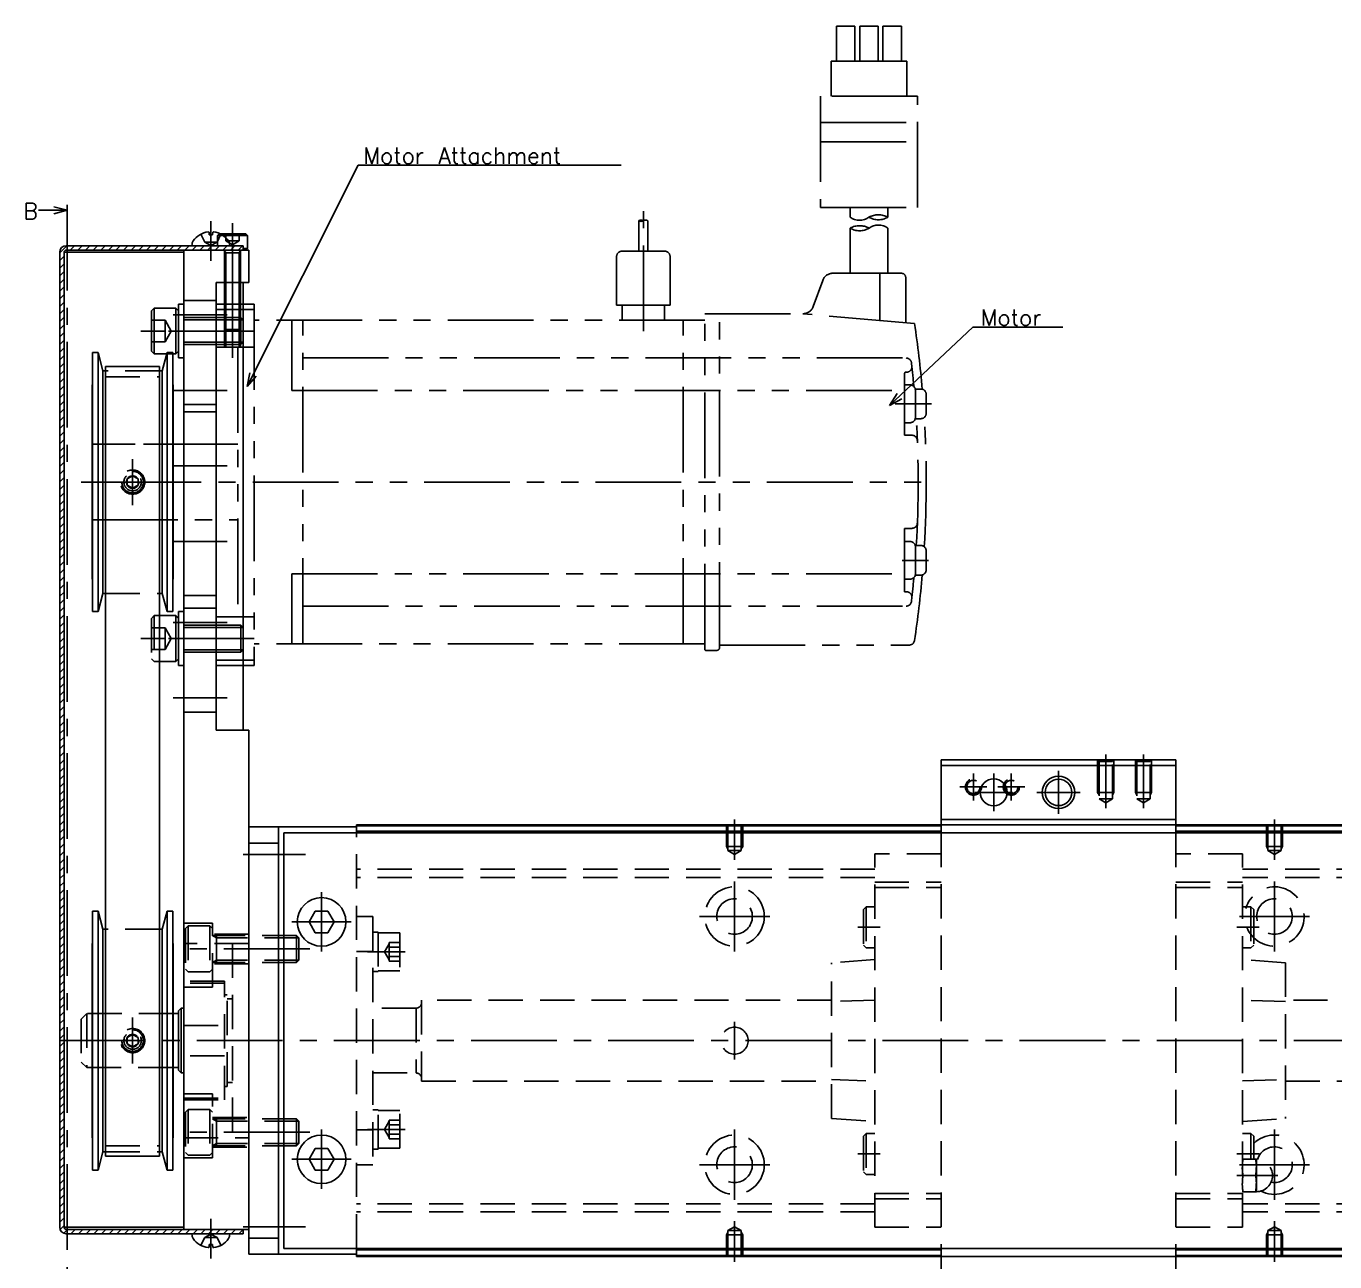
# Model space of a CAD drawing. Extents: x -2 to 786, y -8 to 353.
# Drawn here: x 317.5 to 559.9, y 124.5 to 353.5 of the extents above; entities that cross this region are included whole.
import ezdxf

# ---------------------------------------------------------------- set-up
doc = ezdxf.new("R2010")
doc.units = 0
doc.header["$LTSCALE"] = 0.5
for name, pattern in [('CENTER', [50.8, 31.75, -6.35, 6.35, -6.35]), ('DASHED', [19.05, 12.7, -6.35]), ('PHANTOM', [63.5, 31.75, -6.35, 6.35, -6.35, 6.35, -6.35])]:
    doc.linetypes.add(name, pattern=pattern)
for name, color, linetype in [('MSM_CENTER', 1, 'CENTER'), ('MSM_CONTINUOUS', 7, 'CONTINUOUS'), ('MSM_DASHED', 4, 'DASHED'), ('MSM_IMAGINARY', 6, 'PHANTOM'), ('MSM_NARROW', 5, 'CONTINUOUS'), ('MSM_PART_NUMBER', 7, 'CONTINUOUS')]:
    doc.layers.add(name, color=color, linetype=linetype)
doc.styles.get("Standard").update_dxf_attribs({"font": 'txt.shx', "height": 3, "bigfont": 'bigfont.shx'})

msp = doc.modelspace()

# ---------------------------------------------------------------- linework, layer by layer
at = {"layer": 'MSM_CENTER'}
for p, q in [((325.07, 320.37), (325.07, 120.5)), ((351.67, 310), (351.67, 317.37)), ((355.67, 317), (355.67, 295)), ((354.67, 300), (344.67, 300)), ((359.67, 297), (338.67, 297)), ((344.67, 286), (354.67, 286)), ((337.17, 273.25), (337.17, 264.75)), ((354.67, 272), (344.67, 272)), ((346.67, 269), (327.67, 269)), ((344.67, 258), (354.67, 258)), ((354.67, 243), (344.67, 243)), ((359.67, 240), (338.67, 240)), ((354.67, 229), (344.67, 229)), ((517.42, 218.5), (517.42, 208.59)), ((524.42, 218.5), (524.42, 208.59)), ((492.92, 215), (492.92, 210)), ((496.67, 215), (496.67, 208)), ((499.92, 215), (499.92, 210)), ((508.67, 215.5), (508.67, 207.5)), ((490.42, 212.5), (495.42, 212.5)), ((493.17, 211.5), (500.17, 211.5)), ((497.42, 212.5), (502.42, 212.5)), ((504.67, 211.5), (512.67, 211.5)), ((448.67, 198.99), (448.67, 206.5)), ((548.67, 198.99), (548.67, 206.5)), ((357.67, 200), (369.17, 200)), ((448.67, 182), (448.67, 195)), ((548.67, 182), (548.67, 195)), ((372.17, 182), (372.17, 193)), ((366.67, 187.5), (377.67, 187.5)), ((442.17, 188.5), (455.17, 188.5)), ((542.17, 188.5), (555.17, 188.5)), ((471.52, 186.5), (475.62, 186.5)), ((541.72, 186.5), (545.82, 186.5)), ((369.97, 182.5), (344.67, 182.5)), ((380.67, 181.95), (387.67, 181.95)), ((337.17, 169.75), (337.17, 161.25)), ((448.67, 162), (448.67, 169)), ((323.67, 165.5), (782.67, 165.5)), ((369.97, 148.5), (344.67, 148.5)), ((372.17, 138), (372.17, 149)), ((380.67, 149.05), (387.67, 149.05)), ((448.67, 136), (448.67, 149)), ((548.67, 136), (548.67, 149)), ((366.67, 143.5), (377.67, 143.5)), ((471.52, 144.5), (475.62, 144.5)), ((541.72, 144.5), (545.82, 144.5)), ((442.17, 142.5), (455.17, 142.5)), ((542.17, 142.5), (555.17, 142.5)), ((541.72, 140.5), (549.32, 140.5)), ((351.67, 132.5), (351.67, 125.13)), ((357.67, 131), (369.17, 131)), ((448.67, 124.5), (448.67, 132.01)), ((548.67, 124.5), (548.67, 132.01))]:
    msp.add_line(p, q, dxfattribs=at)
at = {"layer": 'MSM_CONTINUOUS', "extrusion": (0, 0, -1)}
for p, q in [((325.07, 319.37), (322.57, 320.04)), ((325.07, 319.37), (319.71, 319.37)), ((322.57, 318.7), (325.07, 319.37))]:
    msp.add_line(p, q, dxfattribs=at)
at = {"layer": 'MSM_CONTINUOUS'}
for p, q in [((351.34, 315.29), (351.36, 314.8)), ((352, 315.29), (351.98, 314.8)), ((357.67, 312.8), (324.87, 312.8)), ((348.2, 313.16), (348.17, 312.8)), ((351.98, 314.8), (351.36, 314.8)), ((358.12, 315), (353.41, 315)), ((358.42, 314.7), (353.93, 314.7)), ((355.13, 313.16), (355.17, 312.8)), ((357.67, 312.8), (357.67, 312)), ((358.12, 315), (358.42, 314.7)), ((358.42, 314.7), (358.42, 312.3)), ((323.67, 311.6), (323.67, 130.9)), ((324.47, 311.6), (324.47, 130.9)), ((324.47, 311.6), (346.67, 311.6)), ((358.67, 312), (324.87, 312)), ((346.67, 130.5), (346.67, 312)), ((357.67, 312.3), (358.42, 312.3)), ((358.12, 312), (358.42, 312.3)), ((358.67, 306), (358.67, 312)), ((352.67, 223), (352.67, 306)), ((352.67, 306), (358.67, 306)), ((354.17, 306), (354.17, 299.5)), ((357.17, 306), (357.17, 299.5)), ((357.67, 306), (357.67, 223)), ((341.17, 301.25), (340.67, 300.75)), ((340.67, 300.75), (340.67, 293.25)), ((341.17, 301.25), (341.17, 292.75)), ((341.17, 301.25), (345.17, 301.25)), ((345.17, 301.25), (345.17, 292.75)), ((345.17, 301.25), (345.67, 300.75)), ((345.67, 292), (345.67, 302)), ((346.67, 302), (345.67, 302)), ((357.23, 299.5), (352.67, 299.5)), ((357.23, 294.5), (357.23, 299.5)), ((357.67, 299.07), (357.23, 299.5)), ((357.23, 294.5), (352.67, 294.5)), ((357.23, 294.5), (357.67, 294.93)), ((329.73, 293), (329.73, 245)), ((330.76, 293), (329.73, 293)), ((330.76, 293), (330.76, 245)), ((331.67, 289.62), (330.76, 293)), ((341.17, 292.75), (340.67, 293.25)), ((341.17, 292.75), (343.5, 292.75)), ((343.57, 293), (342.67, 289.62)), ((343.57, 293), (343.57, 245)), ((344.61, 293), (343.57, 293)), ((344.61, 293), (344.61, 245)), ((344.61, 292.75), (345.17, 292.75)), ((345.17, 292.75), (345.67, 293.25)), ((346.67, 292), (345.67, 292)), ((331.67, 289.62), (331.67, 248.37)), ((332.17, 289.62), (331.67, 289.62)), ((332.17, 144.07), (332.17, 290.43)), ((332.17, 290.43), (342.17, 290.43)), ((342.17, 144.07), (342.17, 290.43)), ((342.67, 289.62), (342.17, 289.62)), ((342.67, 289.62), (342.67, 248.37)), ((329.67, 287), (329.67, 251)), ((329.73, 287), (329.67, 287)), ((344.67, 287), (344.61, 287)), ((344.67, 287), (344.67, 251)), ((329.67, 251), (329.73, 251)), ((344.61, 251), (344.67, 251)), ((330.76, 245), (331.67, 248.37)), ((331.67, 248.37), (332.17, 248.37)), ((342.17, 248.37), (342.67, 248.37)), ((342.67, 248.37), (343.57, 245)), ((329.73, 245), (330.76, 245)), ((343.57, 245), (344.61, 245)), ((345.67, 235), (345.67, 245)), ((346.67, 245), (345.67, 245)), ((342.17, 244.25), (345.17, 244.25)), ((345.17, 244.25), (345.17, 235.75)), ((345.17, 244.25), (345.67, 243.75)), ((357.23, 242.5), (352.67, 242.5)), ((357.67, 242.07), (357.23, 242.5)), ((357.23, 237.5), (357.23, 242.5)), ((357.23, 237.5), (357.67, 237.93)), ((342.17, 235.75), (345.17, 235.75)), ((345.17, 235.75), (345.67, 236.25)), ((357.23, 237.5), (352.67, 237.5)), ((346.67, 235), (345.67, 235)), ((352.67, 223), (358.67, 223)), ((358.67, 125.9), (358.67, 223)), ((486.92, 217.5), (486.92, 204)), ((486.92, 217.5), (530.42, 217.5)), ((486.92, 216.5), (530.42, 216.5)), ((530.42, 217.5), (530.42, 204)), ((486.92, 206.5), (530.42, 206.5)), ((378.67, 205.1), (358.67, 205.1)), ((364.17, 205.1), (364.17, 125.9)), ((365.17, 204), (365.17, 127)), ((780.17, 204), (365.17, 204)), ((768.67, 205.5), (378.67, 205.5)), ((378.67, 204), (378.67, 205.5)), ((486.92, 205.3), (378.67, 205.3)), ((486.92, 204.3), (378.67, 204.3)), ((486.92, 205.5), (530.42, 205.5)), ((616.92, 205.3), (530.42, 205.3)), ((616.92, 204.3), (530.42, 204.3)), ((364.17, 202.1), (358.67, 202.1)), ((329.73, 189.5), (329.73, 141.5)), ((330.76, 189.5), (329.73, 189.5)), ((330.76, 189.5), (330.76, 141.5)), ((331.67, 186.12), (330.76, 189.5)), ((343.57, 189.5), (342.67, 186.12)), ((343.57, 189.5), (343.57, 141.5)), ((344.61, 189.5), (343.57, 189.5)), ((344.61, 189.5), (344.61, 141.5)), ((371.01, 189.5), (369.86, 187.5)), ((373.32, 189.5), (371.01, 189.5)), ((374.48, 187.5), (373.32, 189.5)), ((369.86, 187.5), (371.01, 185.5)), ((373.32, 185.5), (374.48, 187.5)), ((331.67, 186.12), (331.67, 144.87)), ((332.17, 186.12), (331.67, 186.12)), ((342.67, 186.12), (342.17, 186.12)), ((342.67, 186.12), (342.67, 144.87)), ((371.01, 185.5), (373.32, 185.5)), ((329.67, 183.5), (329.67, 147.5)), ((329.73, 183.5), (329.67, 183.5)), ((344.67, 183.5), (344.61, 183.5)), ((344.67, 183.5), (344.67, 147.5)), ((345.67, 170.5), (344.67, 170.5)), ((346.17, 171.5), (345.67, 171)), ((345.67, 160), (345.67, 171)), ((346.17, 171.5), (346.17, 159.5)), ((346.67, 171.5), (346.17, 171.5)), ((344.67, 160.5), (345.67, 160.5)), ((345.67, 160), (346.17, 159.5)), ((346.17, 159.5), (346.67, 159.5)), ((329.67, 147.5), (329.73, 147.5)), ((344.61, 147.5), (344.67, 147.5)), ((371.01, 145.5), (369.86, 143.5)), ((373.32, 145.5), (371.01, 145.5)), ((374.48, 143.5), (373.32, 145.5)), ((330.76, 141.5), (331.67, 144.87)), ((331.67, 144.87), (332.17, 144.87)), ((342.17, 144.07), (332.17, 144.07)), ((342.67, 144.87), (342.17, 144.87)), ((342.67, 144.87), (343.57, 141.5)), ((369.86, 143.5), (371.01, 141.5)), ((373.32, 141.5), (374.48, 143.5)), ((329.73, 141.5), (330.76, 141.5)), ((343.57, 141.5), (344.61, 141.5)), ((371.01, 141.5), (373.32, 141.5)), ((324.47, 130.9), (346.67, 130.9)), ((324.87, 130.5), (358.67, 130.5)), ((324.87, 129.7), (357.67, 129.7)), ((348.2, 129.34), (348.17, 129.7)), ((355.13, 129.34), (355.17, 129.7)), ((357.67, 130.5), (357.67, 129.7)), ((364.17, 128.9), (358.67, 128.9)), ((351.34, 127.21), (351.36, 127.7)), ((351.98, 127.7), (351.36, 127.7)), ((352, 127.21), (351.98, 127.7)), ((780.17, 127), (365.17, 127)), ((378.67, 125.5), (378.67, 127)), ((486.92, 126.7), (378.67, 126.7)), ((486.92, 127), (486.92, 113.5)), ((530.42, 127), (530.42, 113.5)), ((616.92, 126.7), (530.42, 126.7)), ((378.67, 125.9), (358.67, 125.9)), ((486.92, 125.7), (378.67, 125.7)), ((768.67, 125.5), (378.67, 125.5)), ((486.92, 125.5), (530.42, 125.5)), ((616.92, 125.7), (530.42, 125.7))]:
    msp.add_line(p, q, dxfattribs=at)
for centre, radius in [((496.67, 211.5), 2.5), ((508.67, 211.5), 2.46), ((372.17, 187.5), 4.5), ((372.17, 143.5), 4.5)]:
    msp.add_circle(centre, radius, dxfattribs=at)
for centre, radius, start, end in [((351.67, 311.4), 4, 97.4656, 144.8906), ((351.14, 315.06), 0.305, 49.0368, 87.9309), ((352.2, 315.06), 0.305, 92.0691, 130.9632), ((351.67, 311.4), 4, 35.1094, 82.5344), ((324.87, 311.6), 1.2, 90, 180), ((349.29, 313.07), 1.1, 144.8906, 175), ((354.04, 313.07), 1.1, 5, 35.1094), ((324.87, 311.6), 0.4, 90, 180), ((324.87, 130.9), 1.2, 180, 270), ((324.87, 130.9), 0.4, 180, 270), ((349.29, 129.43), 1.1, 185, 215.1094), ((351.67, 131.1), 4, 215.1094, 262.5344), ((351.67, 131.1), 4, 277.4656, 324.8906), ((354.04, 129.43), 1.1, 324.8906, 355), ((351.14, 127.44), 0.305, 272.0691, 310.9632), ((352.2, 127.44), 0.305, 229.0368, 267.9309)]:
    msp.add_arc(centre, radius, start, end, dxfattribs=at)
at = {"layer": 'MSM_DASHED'}
for p, q in [((349.8, 314.94), (350.52, 313.47)), ((351.67, 312.86), (350.52, 313.47)), ((352.81, 313.47), (350.52, 313.47)), ((351.67, 312.86), (352.81, 313.47)), ((353.54, 314.94), (352.81, 313.47)), ((352.92, 314.7), (353.22, 315)), ((353.93, 314.7), (352.92, 314.7)), ((352.92, 314.7), (352.92, 312.8)), ((353.41, 315), (353.22, 315)), ((354.42, 315), (354.42, 313.7)), ((356.92, 313.7), (354.42, 313.7)), ((355.67, 312.98), (354.42, 313.7)), ((355.67, 315), (355.67, 313.7)), ((356.92, 313.7), (355.67, 312.98)), ((356.92, 315), (356.92, 313.7)), ((354.15, 311.95), (354.44, 311.46)), ((354.17, 311.9), (354.17, 306)), ((357.17, 311.46), (354.17, 311.46)), ((354.44, 311.46), (354.44, 306)), ((357.18, 311.95), (356.9, 311.46)), ((356.9, 311.46), (356.9, 306)), ((357.17, 311.9), (357.17, 306)), ((352.67, 302.65), (346.67, 302.65)), ((340.67, 299), (343.17, 299)), ((344.32, 297), (343.17, 299)), ((343.17, 295), (343.17, 299)), ((352.67, 299.5), (346.67, 299.5)), ((352.67, 299.07), (346.67, 299.07)), ((354.17, 299.5), (354.17, 297.27)), ((354.44, 299.5), (354.44, 297)), ((356.9, 299.5), (356.9, 297)), ((357.17, 299.5), (357.17, 297.27)), ((340.67, 297), (343.17, 297)), ((344.32, 297), (343.17, 295)), ((354.44, 297), (354.17, 297.27)), ((354.17, 297.27), (357.17, 297.27)), ((356.9, 297), (354.44, 297)), ((357.17, 297.27), (356.9, 297)), ((340.67, 295), (343.17, 295)), ((352.67, 294.93), (346.67, 294.93)), ((352.67, 294.5), (346.67, 294.5)), ((343.5, 292.75), (344.61, 292.75)), ((342.17, 289.62), (332.17, 289.62)), ((332.17, 288.49), (342.17, 288.49)), ((346.67, 283.35), (352.67, 283.35)), ((346.67, 282), (352.67, 282)), ((329.67, 276), (344.67, 276)), ((337.17, 270.15), (336.17, 269.58)), ((336.17, 269.58), (336.17, 268.42)), ((338.17, 269.58), (337.17, 270.15)), ((338.17, 268.42), (338.17, 269.58)), ((336.17, 268.42), (337.17, 267.85)), ((337.17, 267.85), (338.17, 268.42)), ((329.67, 262), (344.67, 262)), ((332.17, 248.37), (342.17, 248.37)), ((352.67, 248), (346.67, 248)), ((352.67, 245.65), (346.67, 245.65)), ((341.17, 244.25), (340.67, 243.75)), ((340.67, 243.75), (340.67, 236.25)), ((341.17, 244.25), (341.17, 235.75)), ((341.17, 244.25), (342.17, 244.25)), ((352.67, 242.5), (346.67, 242.5)), ((340.67, 242), (343.17, 242)), ((340.67, 240), (343.17, 240)), ((344.32, 240), (343.17, 242)), ((343.17, 238), (343.17, 242)), ((344.32, 240), (343.17, 238)), ((352.67, 242.07), (346.67, 242.07)), ((340.67, 238), (343.17, 238)), ((352.67, 237.93), (346.67, 237.93)), ((341.17, 235.75), (340.67, 236.25)), ((341.17, 235.75), (342.17, 235.75)), ((352.67, 237.5), (346.67, 237.5)), ((346.67, 226.35), (352.67, 226.35)), ((515.92, 217.5), (516.19, 217.23)), ((515.92, 217.5), (515.92, 211.5)), ((516.19, 217.23), (516.19, 210.3)), ((516.19, 217.23), (518.65, 217.23)), ((518.65, 217.23), (518.92, 217.5)), ((518.65, 210.3), (518.65, 217.23)), ((518.92, 217.5), (518.92, 211.5)), ((522.92, 217.5), (523.19, 217.23)), ((522.92, 217.5), (522.92, 211.5)), ((523.19, 217.23), (523.19, 210.3)), ((523.19, 217.23), (525.65, 217.23)), ((525.65, 217.23), (525.92, 217.5)), ((525.65, 210.3), (525.65, 217.23)), ((525.92, 217.5), (525.92, 211.5)), ((518.92, 211.5), (515.92, 211.5)), ((516.19, 211.03), (515.92, 211.5)), ((518.65, 211.03), (518.92, 211.5)), ((525.92, 211.5), (522.92, 211.5)), ((523.19, 211.03), (522.92, 211.5)), ((525.65, 211.03), (525.92, 211.5)), ((516.19, 210.3), (517.42, 209.59)), ((516.19, 210.3), (518.65, 210.3)), ((517.42, 209.59), (518.65, 210.3)), ((523.19, 210.3), (524.42, 209.59)), ((523.19, 210.3), (525.65, 210.3)), ((524.42, 209.59), (525.65, 210.3)), ((378.67, 127), (378.67, 204)), ((447.17, 205.5), (447.17, 201.5)), ((447.44, 205.5), (447.44, 200.7)), ((449.9, 200.7), (449.9, 205.5)), ((450.17, 205.5), (450.17, 201.5)), ((530.42, 205.5), (486.92, 205.5)), ((486.92, 204), (486.92, 127)), ((530.42, 204), (530.42, 127)), ((547.17, 205.5), (547.17, 201.5)), ((547.44, 205.5), (547.44, 200.7)), ((549.9, 200.7), (549.9, 205.5)), ((550.17, 205.5), (550.17, 201.5)), ((447.17, 201.5), (450.17, 201.5)), ((447.44, 201.03), (447.17, 201.5)), ((449.9, 201.03), (450.17, 201.5)), ((547.17, 201.5), (550.17, 201.5)), ((547.44, 201.03), (547.17, 201.5)), ((549.9, 201.03), (550.17, 201.5)), ((447.44, 200.7), (448.67, 199.99)), ((447.44, 200.7), (449.9, 200.7)), ((448.67, 199.99), (449.9, 200.7)), ((486.92, 200.1), (474.62, 200.1)), ((474.62, 130.9), (474.62, 200.1)), ((542.72, 200.1), (530.42, 200.1)), ((542.72, 130.9), (542.72, 200.1)), ((547.44, 200.7), (549.9, 200.7)), ((547.44, 200.7), (548.67, 199.99)), ((548.67, 199.99), (549.9, 200.7)), ((474.62, 197.25), (378.67, 197.25)), ((604.62, 197.25), (542.72, 197.25)), ((474.62, 195.75), (378.67, 195.75)), ((474.62, 194.85), (486.92, 194.85)), ((530.42, 194.85), (542.72, 194.85)), ((604.62, 195.75), (542.72, 195.75)), ((474.62, 193.85), (486.92, 193.85)), ((530.42, 193.85), (542.72, 193.85)), ((473.02, 190.3), (472.52, 189.8)), ((472.52, 189.8), (472.52, 183.2)), ((473.02, 190.3), (473.02, 182.7)), ((474.62, 190.3), (473.02, 190.3)), ((544.32, 190.3), (542.72, 190.3)), ((544.32, 190.3), (544.32, 182.7)), ((544.82, 189.8), (544.32, 190.3)), ((544.82, 189.8), (544.82, 183.2)), ((351.97, 187.25), (346.67, 187.25)), ((347.47, 186.75), (346.97, 186.25)), ((347.47, 186.75), (347.47, 178.25)), ((347.47, 186.75), (351.47, 186.75)), ((351.47, 186.75), (351.47, 178.25)), ((351.47, 186.75), (351.97, 186.25)), ((351.97, 175.38), (351.97, 187.25)), ((381.67, 188.5), (378.67, 188.5)), ((381.67, 188.5), (381.67, 142.5)), ((342.17, 186.12), (332.17, 186.12)), ((346.97, 186.25), (346.97, 178.75)), ((358.67, 185.25), (351.97, 185.25)), ((367.53, 185), (351.97, 185)), ((351.97, 185), (352.72, 184.57)), ((352.72, 185), (352.72, 180)), ((367.97, 184.57), (352.72, 184.57)), ((367.97, 184.57), (367.53, 185)), ((367.53, 180), (367.53, 185)), ((367.97, 180.43), (367.97, 184.57)), ((382.67, 185.6), (381.67, 185.6)), ((382.67, 185.6), (382.67, 178.3)), ((386.67, 185.45), (382.67, 185.45)), ((386.67, 185.45), (386.67, 178.45)), ((358.67, 183.5), (346.67, 183.5)), ((355.67, 183.5), (355.67, 147.5)), ((381.67, 182.02), (378.67, 182.02)), ((384.67, 183.45), (383.8, 181.95)), ((384.67, 180.45), (383.8, 181.95)), ((384.67, 180.22), (384.67, 183.69)), ((386.67, 183.69), (384.67, 183.69)), ((386.67, 182.82), (384.67, 182.82)), ((472.52, 183.2), (473.02, 182.7)), ((473.02, 182.7), (474.62, 182.7)), ((542.72, 182.7), (544.32, 182.7)), ((544.32, 182.7), (544.82, 183.2)), ((351.97, 180), (352.72, 180.43)), ((367.53, 180), (351.97, 180)), ((358.67, 179.75), (351.97, 179.75)), ((367.97, 180.43), (352.72, 180.43)), ((367.53, 180), (367.97, 180.43)), ((386.67, 181.09), (384.67, 181.09)), ((386.67, 180.22), (384.67, 180.22)), ((474.62, 180.5), (466.62, 179.94)), ((466.62, 151.06), (466.62, 179.94)), ((550.72, 179.94), (542.72, 180.5)), ((550.72, 179.94), (550.72, 151.06)), ((347.47, 178.25), (346.97, 178.75)), ((347.47, 178.25), (351.47, 178.25)), ((351.47, 178.25), (351.97, 178.75)), ((381.67, 178.3), (382.67, 178.3)), ((382.67, 178.45), (386.67, 178.45)), ((354.17, 176.5), (346.67, 176.5)), ((354.17, 176.14), (346.67, 176.14)), ((351.97, 175.38), (346.67, 175.38)), ((354.17, 154.5), (354.17, 176.5)), ((354.67, 174), (354.17, 174)), ((354.67, 157), (354.67, 174)), ((355.67, 173.25), (354.67, 173.25)), ((390.67, 173), (390.67, 158)), ((466.62, 173), (390.67, 173)), ((474.62, 172.98), (466.62, 172.73)), ((550.72, 172.73), (542.72, 172.98)), ((596.62, 173), (550.72, 173)), ((328.67, 170.5), (327.67, 169.5)), ((344.67, 170.5), (328.67, 170.5)), ((328.67, 170.5), (328.67, 160.5)), ((389.67, 171.5), (381.67, 171.5)), ((389.67, 171.5), (389.67, 159.5)), ((327.67, 169.5), (327.67, 161.5)), ((346.67, 168.3), (354.17, 168.3)), ((337.17, 166.65), (336.17, 166.08)), ((336.17, 166.08), (336.17, 164.92)), ((336.17, 164.92), (337.17, 164.35)), ((338.17, 166.08), (337.17, 166.65)), ((337.17, 164.35), (338.17, 164.92)), ((338.17, 164.92), (338.17, 166.08)), ((354.17, 162.7), (346.67, 162.7)), ((327.67, 161.5), (328.67, 160.5)), ((328.67, 160.5), (344.67, 160.5)), ((354.67, 157.75), (355.67, 157.75)), ((381.67, 159.5), (389.67, 159.5)), ((390.67, 158), (466.62, 158)), ((466.62, 158.27), (474.62, 158.02)), ((542.72, 158.02), (550.72, 158.27)), ((550.72, 158), (596.62, 158)), ((346.67, 155.62), (351.97, 155.62)), ((351.97, 143.75), (351.97, 155.62)), ((354.17, 157), (354.67, 157)), ((346.67, 154.86), (354.17, 154.86)), ((346.67, 154.5), (354.17, 154.5)), ((347.47, 152.75), (346.97, 152.25)), ((347.47, 152.75), (351.47, 152.75)), ((347.47, 152.75), (347.47, 144.25)), ((351.47, 152.75), (351.47, 144.25)), ((351.47, 152.75), (351.97, 152.25)), ((346.97, 152.25), (346.97, 144.75)), ((351.97, 151.25), (358.67, 151.25)), ((367.53, 151), (351.97, 151)), ((351.97, 151), (352.72, 150.57)), ((352.72, 151), (352.72, 146)), ((367.97, 150.57), (352.72, 150.57)), ((367.53, 146), (367.53, 151)), ((367.97, 150.57), (367.53, 151)), ((367.97, 146.43), (367.97, 150.57)), ((381.67, 152.7), (382.67, 152.7)), ((382.67, 145.4), (382.67, 152.7)), ((382.67, 152.55), (386.67, 152.55)), ((384.67, 150.55), (383.8, 149.05)), ((384.67, 150.78), (384.67, 147.31)), ((386.67, 150.78), (384.67, 150.78)), ((386.67, 145.55), (386.67, 152.55)), ((466.62, 151.06), (474.62, 150.5)), ((542.72, 150.5), (550.72, 151.06)), ((381.67, 148.98), (378.67, 148.98)), ((384.67, 147.55), (383.8, 149.05)), ((386.67, 149.91), (384.67, 149.91)), ((386.67, 148.18), (384.67, 148.18)), ((473.02, 148.3), (472.52, 147.8)), ((473.02, 148.3), (473.02, 140.7)), ((474.62, 148.3), (473.02, 148.3)), ((544.32, 148.3), (542.72, 148.3)), ((544.82, 147.8), (544.32, 148.3)), ((544.32, 148.3), (544.32, 143.5)), ((332.17, 146.01), (342.17, 146.01)), ((346.67, 147.5), (358.67, 147.5)), ((351.97, 146), (352.72, 146.43)), ((367.53, 146), (351.97, 146)), ((351.97, 145.75), (358.67, 145.75)), ((367.97, 146.43), (352.72, 146.43)), ((367.53, 146), (367.97, 146.43)), ((386.67, 145.55), (382.67, 145.55)), ((386.67, 147.31), (384.67, 147.31)), ((472.52, 147.8), (472.52, 141.2)), ((544.82, 147.8), (544.82, 143.5)), ((332.17, 144.87), (342.17, 144.87)), ((346.67, 143.75), (351.97, 143.75)), ((347.47, 144.25), (346.97, 144.75)), ((347.47, 144.25), (351.47, 144.25)), ((351.47, 144.25), (351.97, 144.75)), ((382.67, 145.4), (381.67, 145.4)), ((545.32, 143.5), (542.72, 143.5)), ((545.32, 137.5), (545.32, 143.5)), ((378.67, 142.5), (381.67, 142.5)), ((472.52, 141.2), (473.02, 140.7)), ((473.02, 140.7), (474.62, 140.7)), ((542.84, 140.5), (545.19, 140.5)), ((474.62, 137.15), (486.92, 137.15)), ((474.62, 136.15), (486.92, 136.15)), ((530.42, 137.15), (542.72, 137.15)), ((530.42, 136.15), (542.72, 136.15)), ((542.72, 137.5), (545.32, 137.5)), ((474.62, 135.25), (378.67, 135.25)), ((474.62, 133.75), (378.67, 133.75)), ((604.62, 135.25), (542.72, 135.25)), ((604.62, 133.75), (542.72, 133.75)), ((448.67, 131.01), (447.44, 130.3)), ((449.9, 130.3), (448.67, 131.01)), ((474.62, 130.9), (486.92, 130.9)), ((530.42, 130.9), (542.72, 130.9)), ((548.67, 131.01), (547.44, 130.3)), ((549.9, 130.3), (548.67, 131.01)), ((349.8, 127.56), (350.52, 129.03)), ((351.67, 129.64), (350.52, 129.03)), ((352.81, 129.03), (350.52, 129.03)), ((351.67, 129.64), (352.81, 129.03)), ((353.54, 127.56), (352.81, 129.03)), ((447.44, 129.97), (447.17, 129.5)), ((447.17, 125.5), (447.17, 129.5)), ((447.17, 129.5), (450.17, 129.5)), ((447.44, 130.3), (447.44, 125.5)), ((447.44, 130.3), (449.9, 130.3)), ((449.9, 125.5), (449.9, 130.3)), ((449.9, 129.97), (450.17, 129.5)), ((450.17, 125.5), (450.17, 129.5)), ((547.44, 129.97), (547.17, 129.5)), ((547.17, 129.5), (550.17, 129.5)), ((547.17, 125.5), (547.17, 129.5)), ((547.44, 130.3), (549.9, 130.3)), ((547.44, 130.3), (547.44, 125.5)), ((549.9, 125.5), (549.9, 130.3)), ((549.9, 129.97), (550.17, 129.5)), ((550.17, 125.5), (550.17, 129.5)), ((530.42, 125.5), (486.92, 125.5))]:
    msp.add_line(p, q, dxfattribs=at)
for centre, radius in [((337.17, 269), 2.25), ((337.17, 269), 2), ((337.17, 269), 1.62), ((337.17, 269), 1.15), ((492.92, 212.5), 1.5), ((492.92, 212.5), 1.23), ((499.92, 212.5), 1.5), ((499.92, 212.5), 1.23), ((448.67, 188.5), 5.5), ((448.67, 188.5), 3.3), ((548.67, 188.5), 3.3), ((337.17, 165.5), 2.25), ((337.17, 165.5), 2), ((448.67, 165.5), 2.5), ((337.17, 165.5), 1.62), ((337.17, 165.5), 1.15), ((448.67, 142.5), 5.5), ((448.67, 142.5), 3.3)]:
    msp.add_circle(centre, radius, dxfattribs=at)
for centre, radius, start, end in [((354.07, 311.9), 0.1, 0, 90), ((357.27, 311.9), 0.1, 90, 180), ((548.67, 188.5), 5.5, 200.5504, 164.6678), ((389.67, 172.5), 1, 270, 0), ((389.67, 158.5), 1, 0, 90), ((548.67, 142.5), 5.5, 242.6451, 134.427), ((548.67, 142.5), 3.3, 259.1902, 162.4855), ((552.41, 141.95), 9.69, 170.8086, 179.713), ((535.62, 141.95), 9.7, 0.2886, 9.1898), ((545.32, 140.5), 3, 270, 90), ((552.41, 142.05), 9.7, 180.2886, 189.1898), ((535.62, 142.05), 9.69, 350.8086, 359.713), ((552.41, 138.95), 9.69, 170.8086, 179.713), ((552.41, 139.05), 9.7, 180.2886, 189.1898), ((535.62, 138.95), 9.7, 0.2886, 9.1898), ((535.62, 139.05), 9.69, 350.8086, 359.713)]:
    msp.add_arc(centre, radius, start, end, dxfattribs=at)
at = {"layer": 'MSM_IMAGINARY'}
for p, q in [((467.56, 353.49), (467.56, 346.99)), ((467.56, 353.49), (470.96, 353.49)), ((470.96, 353.49), (470.96, 346.99)), ((471.86, 353.49), (475.26, 353.49)), ((471.86, 353.49), (471.86, 346.99)), ((475.26, 353.49), (475.26, 346.99)), ((476.16, 346.99), (476.16, 353.49)), ((476.16, 353.49), (479.56, 353.49)), ((479.56, 353.49), (479.56, 346.99)), ((466.56, 346.99), (480.56, 346.99)), ((466.56, 340.49), (466.56, 346.99)), ((480.56, 346.99), (480.56, 340.49)), ((464.56, 340.49), (464.56, 319.88)), ((482.56, 340.49), (464.56, 340.49)), ((482.56, 319.88), (482.56, 340.49)), ((464.56, 335.65), (482.56, 335.65)), ((464.56, 332.05), (482.56, 332.05)), ((431.77, 297), (431.77, 319.55)), ((464.56, 319.88), (482.56, 319.88)), ((470.06, 319.88), (470.06, 318.08)), ((477.06, 318.08), (477.06, 319.88)), ((430.92, 317.44), (430.92, 311.8)), ((432.62, 311.8), (432.62, 317.44)), ((470.07, 316.05), (470.07, 307.7)), ((477.07, 316.05), (477.07, 307.7)), ((426.82, 301.8), (426.82, 310.8)), ((427.82, 311.8), (435.72, 311.8)), ((436.72, 301.8), (436.72, 310.8)), ((464.99, 306.38), (463.22, 301.52)), ((479.57, 307.7), (466.87, 307.7)), ((475.57, 298.96), (475.57, 307.7)), ((480.37, 298.54), (480.37, 306.9)), ((355.67, 304), (355.67, 292)), ((352.67, 302), (352.67, 235)), ((352.67, 302), (359.67, 302)), ((352.67, 301), (359.67, 301)), ((354.17, 302), (354.17, 294)), ((354.44, 302), (354.44, 294)), ((356.9, 302), (356.9, 294)), ((357.17, 302), (357.17, 294)), ((359.67, 302), (359.67, 235)), ((426.82, 301.8), (436.72, 301.8)), ((427.87, 299), (427.87, 301.8)), ((435.67, 299), (435.67, 301.8)), ((443.17, 299), (359.67, 299)), ((366.67, 286), (366.67, 299)), ((368.67, 239), (368.67, 299)), ((439.17, 239), (439.17, 299)), ((443.17, 238), (443.17, 300.2)), ((443.17, 300.2), (461.34, 300.2)), ((445.87, 238.3), (445.87, 300.2)), ((481.99, 298.39), (461.34, 300.2)), ((352.67, 294), (359.67, 294)), ((356.67, 294), (356.67, 244)), ((368.67, 292), (480.44, 292)), ((480.17, 277.68), (480.17, 289.17)), ((480.17, 287), (481.17, 287)), ((482.13, 286.25), (483.17, 286.25)), ((366.67, 286), (480.17, 286)), ((482.17, 281), (482.17, 286)), ((484.17, 285.25), (484.17, 281.75)), ((485.12, 283.5), (478.39, 283.5)), ((480.17, 280), (481.17, 280)), ((483.17, 280.75), (482.13, 280.75)), ((481.52, 277.68), (480.17, 277.68)), ((329.67, 276), (329.67, 262)), ((356.67, 276), (329.67, 276)), ((327.67, 269), (486.17, 269)), ((329.67, 262), (356.67, 262)), ((481.52, 260.43), (480.17, 260.43)), ((480.17, 248.68), (480.17, 260.43)), ((480.17, 258), (481.17, 258)), ((482.17, 257.25), (483.17, 257.25)), ((482.17, 257), (482.17, 252)), ((484.17, 252.75), (484.17, 256.25)), ((484.57, 254.5), (479.69, 254.5)), ((366.67, 239), (366.67, 252)), ((366.67, 252), (480.17, 252)), ((481.17, 251), (480.17, 251)), ((482.15, 251.75), (483.17, 251.75)), ((480.17, 248.68), (480.51, 248.68)), ((368.67, 246), (480.44, 246)), ((352.67, 244), (359.67, 244)), ((443.17, 239), (359.67, 239)), ((443.37, 237.8), (445.37, 237.8)), ((445.87, 238.8), (481.01, 238.8)), ((359.67, 236), (352.67, 236)), ((359.67, 235), (352.67, 235))]:
    msp.add_line(p, q, dxfattribs=at)
for centre, radius, start, end in [((431.34, 316.7), 0.85, 60.001, 119.999), ((432.19, 316.7), 0.85, 59.9987, 119.999), ((471.81, 320.52), 3, 234.3132, 305.6839), ((475.31, 315.05), 3.5, 60.0014, 120.0014), ((475.31, 321.12), 3.5, 240.0015, 300.0015), ((431.34, 318.17), 0.85, 240.001, 299.999), ((471.82, 313.02), 3.5, 60.0015, 120.0015), ((471.82, 319.08), 3.5, 240.0014, 300.0014), ((475.32, 313.62), 3, 54.3132, 125.6839), ((427.82, 310.8), 1, 90, 180), ((435.72, 310.8), 1, 360, 90), ((466.87, 305.7), 2, 90, 160), ((479.57, 306.9), 0.8, 360, 90), ((461.34, 302.2), 2, 270, 340), ((284.17, 269), 200, 4.9382, 8.451), ((480.44, 291), 1, 6.3954, 90), ((284.17, 269), 198.5, 5.1174, 6.3956), ((480.37, 289.17), 0.2, 83.235, 180), ((480.51, 290.36), 1, 263.235, 6.2088), ((481.17, 286), 1, 360, 90), ((483.17, 285.25), 1, 360, 90), ((483.17, 281.75), 1, 270, 360), ((481.17, 281), 1, 270, 360), ((284.17, 269), 198.5, 356.6065, 3.3935), ((284.17, 269), 200, 356.5653, 3.4347), ((481.52, 276.68), 1, 2.2281, 90), ((481.52, 261.43), 1, 270, 357.8025), ((481.17, 257), 1, 360, 90), ((483.17, 256.25), 1, 360, 90), ((483.17, 252.75), 1, 270, 360), ((481.17, 252), 1, 270, 360), ((284.17, 269), 198.5, 353.6044, 354.8827), ((284.17, 269), 200, 351.5623, 355.0618), ((480.51, 247.68), 1, 353.8018, 90), ((480.44, 247), 1, 270, 353.6046), ((443.37, 238), 0.2, 180, 270), ((445.37, 238.3), 0.5, 270, 0), ((481.01, 239.8), 1, 270, 351.5623)]:
    msp.add_arc(centre, radius, start, end, dxfattribs=at)
at = {"layer": 'MSM_NARROW'}
for p, q in [((323.67, 311.47), (324.99, 312.8)), ((325.61, 312), (326.41, 312.8)), ((327.02, 312), (327.82, 312.8)), ((328.44, 312), (329.24, 312.8)), ((329.85, 312), (330.65, 312.8)), ((331.26, 312), (332.06, 312.8)), ((332.68, 312), (333.48, 312.8)), ((334.09, 312), (334.89, 312.8)), ((335.51, 312), (336.31, 312.8)), ((336.92, 312), (337.72, 312.8)), ((338.34, 312), (339.14, 312.8)), ((339.75, 312), (340.55, 312.8)), ((341.16, 312), (341.96, 312.8)), ((342.58, 312), (343.38, 312.8)), ((343.99, 312), (344.79, 312.8)), ((345.41, 312), (346.21, 312.8)), ((346.82, 312), (347.62, 312.8)), ((348.23, 312), (349.03, 312.8)), ((349.65, 312), (350.45, 312.8)), ((351.06, 312), (351.86, 312.8)), ((352.48, 312), (353.28, 312.8)), ((353.89, 312), (354.69, 312.8)), ((355.31, 312), (356.11, 312.8)), ((356.72, 312), (357.52, 312.8)), ((323.67, 310.06), (324.47, 310.86)), ((323.67, 308.64), (324.47, 309.44)), ((323.67, 307.23), (324.47, 308.03)), ((323.67, 305.82), (324.47, 306.62)), ((354.44, 306), (354.44, 299.5)), ((356.9, 306), (356.9, 299.5)), ((323.67, 304.4), (324.47, 305.2)), ((323.67, 302.99), (324.47, 303.79)), ((323.67, 301.57), (324.47, 302.37)), ((323.67, 300.16), (324.47, 300.96)), ((323.67, 298.75), (324.47, 299.55)), ((357.67, 299.07), (352.67, 299.07)), ((323.67, 297.33), (324.47, 298.13)), ((323.67, 295.92), (324.47, 296.72)), ((323.67, 294.5), (324.47, 295.3)), ((323.67, 293.09), (324.47, 293.89)), ((357.67, 294.93), (352.67, 294.93)), ((323.67, 291.67), (324.47, 292.47)), ((323.67, 290.26), (324.47, 291.06)), ((323.67, 288.85), (324.47, 289.65)), ((323.67, 287.43), (324.47, 288.23)), ((323.67, 286.02), (324.47, 286.82)), ((323.67, 284.6), (324.47, 285.4)), ((323.67, 283.19), (324.47, 283.99)), ((323.67, 281.77), (324.47, 282.57)), ((323.67, 280.36), (324.47, 281.16)), ((323.67, 278.95), (324.47, 279.75)), ((323.67, 277.53), (324.47, 278.33)), ((323.67, 276.12), (324.47, 276.92)), ((323.67, 274.7), (324.47, 275.5)), ((323.67, 273.29), (324.47, 274.09)), ((323.67, 271.88), (324.47, 272.68)), ((323.67, 270.46), (324.47, 271.26)), ((323.67, 269.05), (324.47, 269.85)), ((323.67, 267.63), (324.47, 268.43)), ((323.67, 266.22), (324.47, 267.02)), ((323.67, 264.8), (324.47, 265.6)), ((323.67, 263.39), (324.47, 264.19)), ((323.67, 261.98), (324.47, 262.78)), ((323.67, 260.56), (324.47, 261.36)), ((323.67, 259.15), (324.47, 259.95)), ((323.67, 257.73), (324.47, 258.53)), ((323.67, 256.32), (324.47, 257.12)), ((323.67, 254.9), (324.47, 255.7)), ((323.67, 253.49), (324.47, 254.29)), ((323.67, 252.08), (324.47, 252.88)), ((323.67, 250.66), (324.47, 251.46)), ((323.67, 249.25), (324.47, 250.05)), ((323.67, 247.83), (324.47, 248.63)), ((323.67, 246.42), (324.47, 247.22)), ((323.67, 245), (324.47, 245.8)), ((323.67, 243.59), (324.47, 244.39)), ((323.67, 242.18), (324.47, 242.98)), ((323.67, 240.76), (324.47, 241.56)), ((323.67, 239.35), (324.47, 240.15)), ((357.67, 242.07), (352.67, 242.07)), ((323.67, 237.93), (324.47, 238.73)), ((357.67, 237.93), (352.67, 237.93)), ((323.67, 236.52), (324.47, 237.32)), ((323.67, 235.11), (324.47, 235.91)), ((323.67, 233.69), (324.47, 234.49)), ((323.67, 232.28), (324.47, 233.08)), ((323.67, 230.86), (324.47, 231.66)), ((323.67, 229.45), (324.47, 230.25)), ((323.67, 228.03), (324.47, 228.83)), ((323.67, 226.62), (324.47, 227.42)), ((323.67, 225.21), (324.47, 226.01)), ((323.67, 223.79), (324.47, 224.59)), ((323.67, 222.38), (324.47, 223.18)), ((323.67, 220.96), (324.47, 221.76)), ((323.67, 219.55), (324.47, 220.35)), ((323.67, 218.13), (324.47, 218.93)), ((323.67, 216.72), (324.47, 217.52)), ((323.67, 215.31), (324.47, 216.11)), ((323.67, 213.89), (324.47, 214.69)), ((323.67, 212.48), (324.47, 213.28)), ((323.67, 211.06), (324.47, 211.86)), ((323.67, 209.65), (324.47, 210.45)), ((323.67, 208.24), (324.47, 209.04)), ((323.67, 206.82), (324.47, 207.62)), ((323.67, 205.41), (324.47, 206.21)), ((323.67, 203.99), (324.47, 204.79)), ((323.67, 202.58), (324.47, 203.38)), ((323.67, 201.16), (324.47, 201.96)), ((323.67, 199.75), (324.47, 200.55)), ((323.67, 198.34), (324.47, 199.14)), ((323.67, 196.92), (324.47, 197.72)), ((323.67, 195.51), (324.47, 196.31)), ((323.67, 194.09), (324.47, 194.89)), ((323.67, 192.68), (324.47, 193.48)), ((323.67, 191.26), (324.47, 192.06)), ((323.67, 189.85), (324.47, 190.65)), ((323.67, 188.44), (324.47, 189.24)), ((323.67, 187.02), (324.47, 187.82)), ((323.67, 185.61), (324.47, 186.41)), ((323.67, 184.19), (324.47, 184.99)), ((323.67, 182.78), (324.47, 183.58)), ((323.67, 181.37), (324.47, 182.17)), ((323.67, 179.95), (324.47, 180.75)), ((323.67, 178.54), (324.47, 179.34)), ((323.67, 177.12), (324.47, 177.92)), ((323.67, 175.71), (324.47, 176.51)), ((323.67, 174.29), (324.47, 175.09)), ((323.67, 172.88), (324.47, 173.68)), ((323.67, 171.47), (324.47, 172.27)), ((323.67, 170.05), (324.47, 170.85)), ((323.67, 168.64), (324.47, 169.44)), ((323.67, 167.22), (324.47, 168.02)), ((323.67, 165.81), (324.47, 166.61)), ((323.67, 164.39), (324.47, 165.19)), ((323.67, 162.98), (324.47, 163.78)), ((323.67, 161.57), (324.47, 162.37)), ((323.67, 160.15), (324.47, 160.95)), ((323.67, 158.74), (324.47, 159.54)), ((323.67, 157.32), (324.47, 158.12)), ((323.67, 155.91), (324.47, 156.71)), ((323.67, 154.5), (324.47, 155.3)), ((323.67, 153.08), (324.47, 153.88)), ((323.67, 151.67), (324.47, 152.47)), ((323.67, 150.25), (324.47, 151.05)), ((323.67, 148.84), (324.47, 149.64)), ((323.67, 147.42), (324.47, 148.22)), ((323.67, 146.01), (324.47, 146.81)), ((323.67, 144.6), (324.47, 145.4)), ((323.67, 143.18), (324.47, 143.98)), ((323.67, 141.77), (324.47, 142.57)), ((323.67, 140.35), (324.47, 141.15)), ((323.67, 138.94), (324.47, 139.74)), ((323.67, 137.52), (324.47, 138.32)), ((323.67, 136.11), (324.47, 136.91)), ((323.67, 134.7), (324.47, 135.5)), ((323.67, 133.28), (324.47, 134.08)), ((323.67, 131.87), (324.47, 132.67)), ((323.73, 130.52), (324.47, 131.25)), ((324.41, 129.79), (325.13, 130.5)), ((325.74, 129.7), (326.54, 130.5)), ((327.16, 129.7), (327.96, 130.5)), ((328.57, 129.7), (329.37, 130.5)), ((329.98, 129.7), (330.78, 130.5)), ((331.4, 129.7), (332.2, 130.5)), ((332.81, 129.7), (333.61, 130.5)), ((334.23, 129.7), (335.03, 130.5)), ((335.64, 129.7), (336.44, 130.5)), ((337.05, 129.7), (337.85, 130.5)), ((338.47, 129.7), (339.27, 130.5)), ((339.88, 129.7), (340.68, 130.5)), ((341.3, 129.7), (342.1, 130.5)), ((342.71, 129.7), (343.51, 130.5)), ((344.13, 129.7), (344.93, 130.5)), ((345.54, 129.7), (346.34, 130.5)), ((346.95, 129.7), (347.75, 130.5)), ((348.37, 129.7), (349.17, 130.5)), ((349.78, 129.7), (350.58, 130.5)), ((351.2, 129.7), (352, 130.5)), ((352.61, 129.7), (353.41, 130.5)), ((354.03, 129.7), (354.83, 130.5)), ((355.44, 129.7), (356.24, 130.5)), ((356.85, 129.7), (357.65, 130.5))]:
    msp.add_line(p, q, dxfattribs=at)
msp.add_circle((508.67, 211.5), 3, dxfattribs=at)
at = {"layer": 'MSM_PART_NUMBER'}
for p, q in [((358.36, 286.69), (378.95, 327.73)), ((378.95, 327.73), (427.67, 327.73)), ((477.39, 283.19), (492.83, 297.72)), ((492.83, 297.72), (509.45, 297.72)), ((358.36, 286.69), (358.89, 289.22)), ((360.08, 288.62), (358.36, 286.69)), ((477.39, 283.19), (478.76, 285.39)), ((479.67, 284.42), (477.39, 283.19))]:
    msp.add_line(p, q, dxfattribs=at)

# ---------------------------------------------------------------- texts
for s, p in [('Motor Attachment', (379.94, 327.99)), ('B', (316.94, 317.71)), ('Motor', (494.29, 297.99))]:
    msp.add_text(s, height=3, dxfattribs=at).set_placement(p)

doc.saveas('drawing.dxf')
